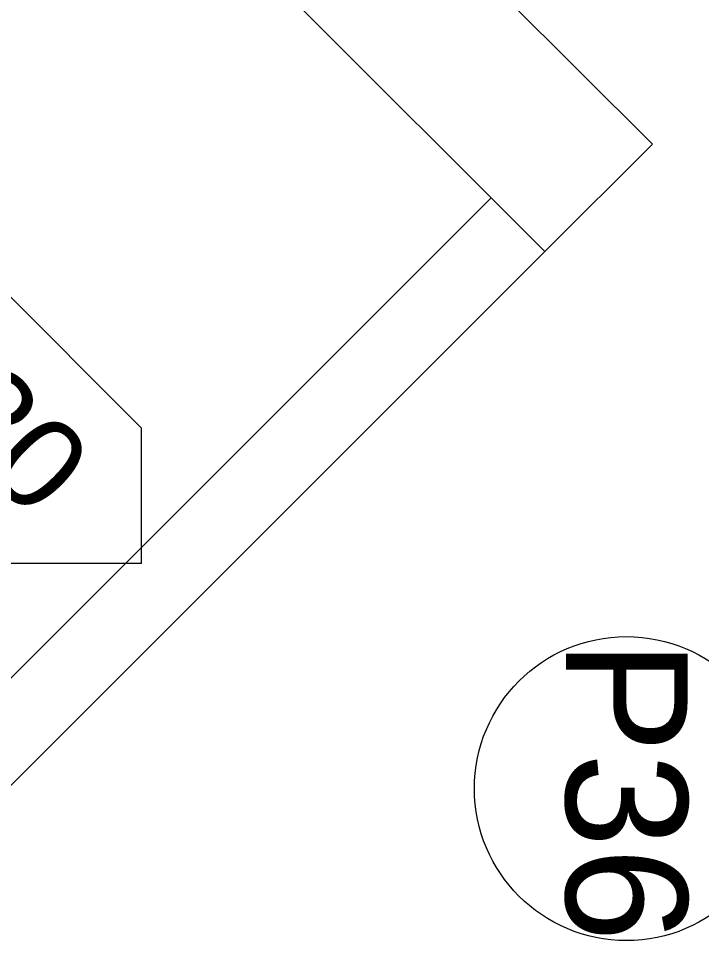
# Model space of a CAD drawing. Header units: centimetres. Extents: x 118932 to 154602, y -32682 to -23521.
# Drawn here: x 136954.8 to 136999.7, y -28188.3 to -28127.6 of the extents above; entities that cross this region are included whole.
import ezdxf

# ---------------------------------------------------------------- set-up
doc = ezdxf.new("R2010")
doc.units = ezdxf.units.CM
doc.header["$LTSCALE"] = 50
doc.header["$MEASUREMENT"] = 0
for name, color, linetype, lineweight, true_color in [('GEN_00_BL_Yazı', 7, 'Continuous', 0, 0x4f5250), ('GEN_02_TF_Mobilya', 7, 'Continuous', 5, 0x745e3d), ('GEN_02_TF_Pencere', 7, 'Continuous', 9, 0x6093ac)]:
    doc.layers.add(name, color=color, linetype=linetype, lineweight=lineweight, true_color=true_color)
doc.layers.add('revizyon notlar', color=1, linetype='Continuous', lineweight=30)
doc.styles.add('ARIAL', font='arial.ttf')
doc.styles.add('Arial_6', font='arial.ttf', dxfattribs={"height": 59.5325})

# ---------------------------------------------------------------- blocks, each defined once
blk = doc.blocks.new('FFE Tag-Multi-MSD - FFE Tag-Multi-MSD-8152404-TYPE A-01 - FURNITURE PLAN')
blk.add_wipeout([(-8.761, 0), (-6.189, 2.572), (6.189, 2.572), (8.761, 0), (6.189, -2.572), (-6.189, -2.572)]).dxf.layer = 'GEN_00_BL_Yazı'
at = {"layer": 'GEN_00_BL_Yazı'}
for p, q in [((-8.761, 0), (-6.189, 2.572)), ((6.189, 2.572), (-6.189, 2.572)), ((8.761, 0), (6.189, 2.572)), ((-8.761, 0), (-6.189, -2.572)), ((8.761, 0), (6.189, -2.572)), ((-6.189, -2.572), (6.189, -2.572))]:
    blk.add_line(p, q, dxfattribs=at)
blk = doc.blocks.new('UP-420_DiningChair')
at = {"layer": 'GEN_02_TF_Mobilya'}
for p, q in [((254, 317.5), (-254, 317.5)), ((254, 217.5), (254, 317.5)), ((-254, 217.5), (254, 217.5)), ((254, 217.5), (254, -317.5))]:
    blk.add_line(p, q, dxfattribs=at)
at = {"layer": 'GEN_00_BL_Yazı', "xscale": 24.48801272789196, "yscale": 24.48801272789196, "zscale": 24.48801272789196}
blk.add_blockref('FFE Tag-Multi-MSD - FFE Tag-Multi-MSD-8152404-TYPE A-01 - FURNITURE PLAN', (-2.99, -115.21), dxfattribs=at)
at = {"layer": 'GEN_02_TF_Mobilya'}
blk.add_lwpolyline([(204, 217.5), (204, -317.5)], dxfattribs=at)
at = {"layer": 'GEN_00_BL_Yazı', "insert": (-143.02, -85.97), "char_height": 60, "attachment_point": 1, "style": 'Arial_6'}
blk.add_mtext('UP-420', dxfattribs=at)
blk = doc.blocks.new('A blok level 0 tefriş')
at = {"layer": 'GEN_02_TF_Mobilya', "xscale": 0.1, "yscale": 0.1, "zscale": 0.1, "rotation": 315.0000000000011}
blk.add_blockref('UP-420_DiningChair', (229.559, 573.185), dxfattribs=at)
blk = doc.blocks.new('P36')
at = {"layer": 'GEN_02_TF_Pencere'}
blk.add_circle((136994.928, -28178.305), 10, dxfattribs=at)
at = {"layer": 'GEN_02_TF_Pencere', "lineweight": 30, "transparency": 33554687, "style": 'ARIAL'}
blk.add_text('P36', height=8, rotation=270, dxfattribs=at).set_placement((136990.945, -28168.514))
blk = doc.blocks.new('DOGRAMA LEVEL 0 A BLOK')
at = {"layer": 'revizyon notlar'}
blk.add_blockref('P36', (-134615.144, 28085.92), dxfattribs=at)

msp = doc.modelspace()

# ---------------------------------------------------------------- block references
msp.add_blockref('A blok level 0 tefriş', (136726.539, -28713.571))

# ---------------------------------------------------------------- next in the draw order: block references
msp.add_blockref('DOGRAMA LEVEL 0 A BLOK', (134615.022, -28085.92))

doc.saveas('drawing.dxf')
